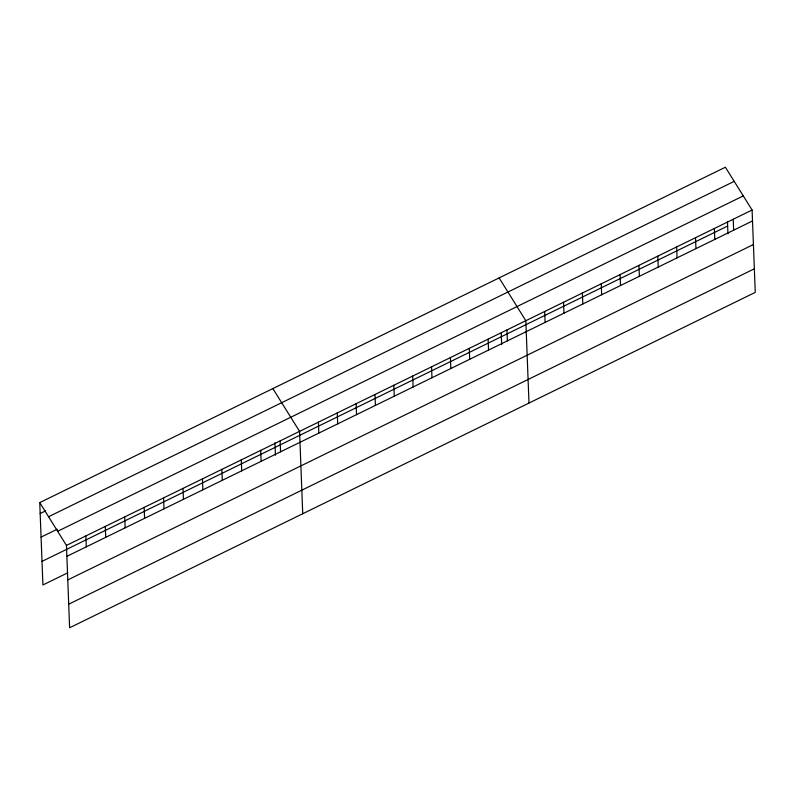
<?xml version="1.0" encoding="UTF-8"?>
<svg xmlns="http://www.w3.org/2000/svg" width="795" height="795" viewBox="0 0 795 795"><rect width="100%" height="100%" fill="white"/><g stroke="black" fill="none" stroke-linecap="round" stroke-linejoin="round"><path stroke-width="1.19" d="M39.75 502.609L725.388 167.228L752.09 210.029L755.25 292.391L69.612 627.772L66.452 545.41L39.75 502.609L42.91 584.971L67.734 572.827M40.167 513.54L45.563 510.907M48.565 516.73L734.192 181.359M41.072 537.112L57.26 529.192M57.638 531.289L743.275 195.908M66.452 545.41L752.09 210.029M42.006 561.399L727.644 226.018M66.869 556.341L752.507 220.96M67.774 579.913L753.412 244.532M68.708 604.2L754.346 268.819M499.121 277.902L525.823 320.703L528.993 403.065M272.864 388.576L299.566 431.377L302.736 513.739M733.229 219.251L733.656 230.192M727.465 221.398L727.942 233.879M714.377 228.473L714.794 239.414M695.526 237.695L695.943 248.636M676.664 246.927L677.082 257.858M657.813 256.149L658.23 267.08M638.951 265.371L639.379 276.302M620.1 274.593L620.517 285.524M601.249 283.815L601.666 294.746M582.387 293.037L582.815 303.968M563.536 302.259L563.953 313.19M544.684 311.481L545.102 322.412M506.972 329.925L507.389 340.866M501.248 333.224L501.685 344.553M488.12 339.147L488.537 350.088M469.259 348.379L469.686 359.31M450.407 357.601L450.825 368.532M431.556 366.823L431.973 377.754M412.694 376.045L413.122 386.976M393.843 385.267L394.26 396.198M374.992 394.489L375.409 405.42M356.13 403.711L356.548 414.642M337.279 412.933L337.696 423.864M318.417 422.155L318.845 433.086M280.138 440.877L280.565 451.818M274.951 442.745L275.428 455.227M260.71 450.387L261.138 461.319M241.292 459.888L241.71 470.819M221.865 469.388L222.282 480.319M202.437 478.888L202.854 489.829M183.009 488.398L183.426 499.33M163.581 497.899L163.999 508.83M144.153 507.399L144.581 518.33M124.726 516.899L125.153 527.83M105.308 526.399L105.725 537.341M85.88 535.909L86.297 546.841"/></g></svg>
